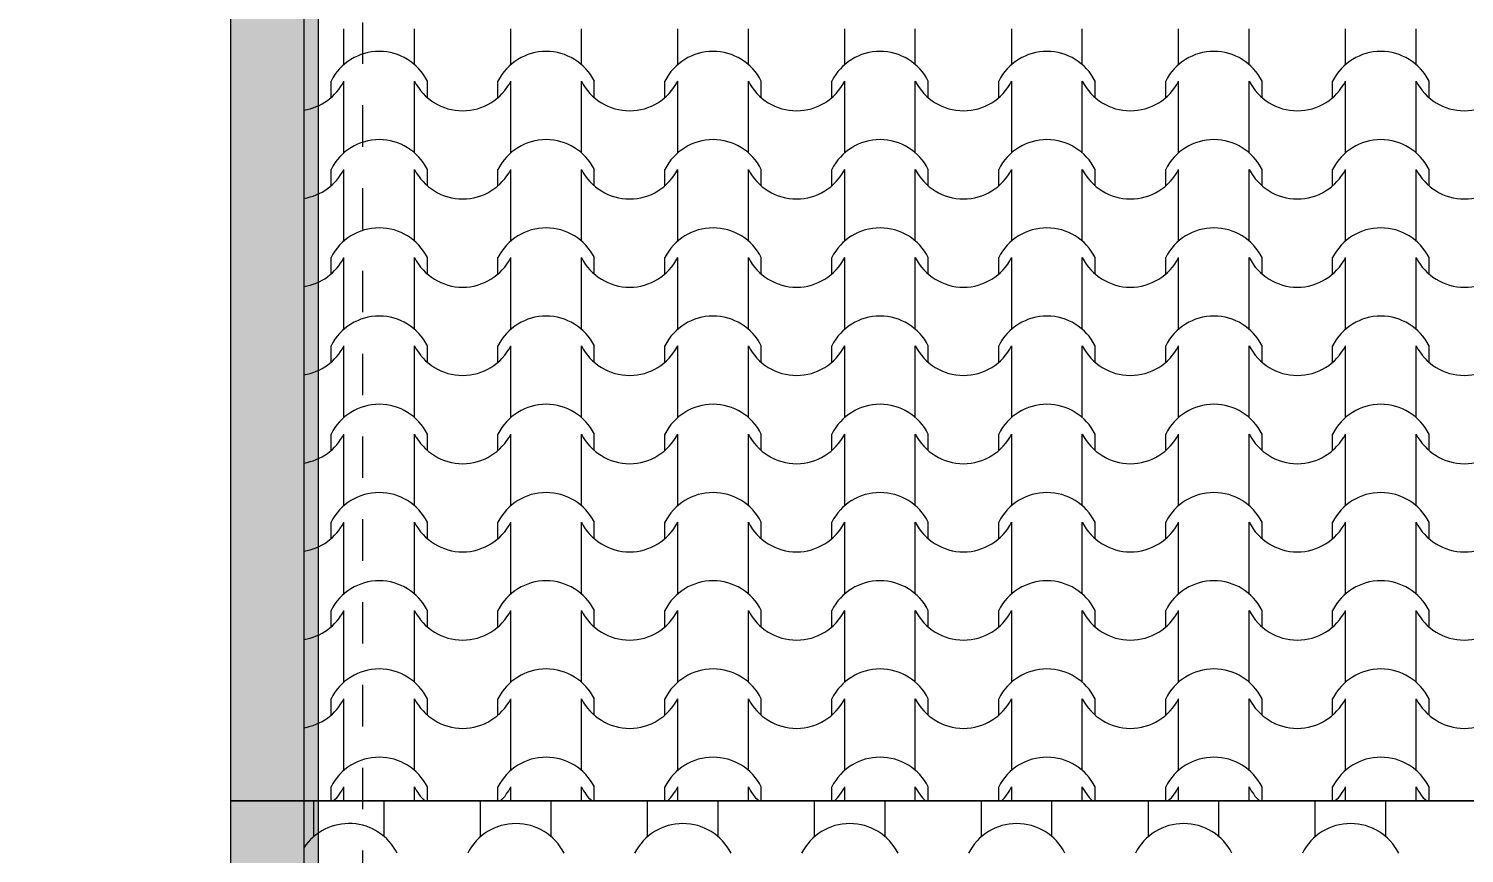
# Model space of a CAD drawing. Header units: feet. Extents: x 2791058 to 2855058, y -67651 to -26651.
# Drawn here: x 2818480 to 2823373, y -43962 to -41152 of the extents above; entities that cross this region are included whole.
import ezdxf

# ---------------------------------------------------------------- set-up
doc = ezdxf.new("R2010")
doc.units = ezdxf.units.FT
doc.header["$MEASUREMENT"] = 0
doc.linetypes.add('Dashed', pattern=[282.222223, 141.111112, -141.111112])
doc.layers.add('Dimensioning - General', color=7, linetype='Continuous')
for name, color, linetype, lineweight in [('Dimensioning - General_Pen_No__1', 7, 'Continuous', 0), ('Model Unit - Zone_Pen_No__101', 252, 'Continuous', 0), ('Structural - Bearing_Pen_No__1', 7, 'Continuous', 0), ('Structural - Bearing_Pen_No__13', 54, 'Continuous', 0)]:
    doc.layers.add(name, color=color, linetype=linetype, lineweight=lineweight)
doc.layers.add('Structural - Bearing_Pen_No__82', color=7, linetype='Continuous', lineweight=0, true_color=0xaaaaaa)
doc.styles.add('GENERATED_STYLE_2', font='arial.ttf')
doc.dimstyles.new('GENERATED_STYLE__1', dxfattribs={"dimtxt": 250, "dimasz": 190, "dimexe": 0.18, "dimexo": 3, "dimgap": 0.09, "dimtad": 1, "dimlfac": 0.001, "dimzin": 0, "dimdsep": 46, "dimtxsty": 'GENERATED_STYLE_2', "dimblk": 'ARROWHEAD_2', "dimblk1": 'ARROWHEAD_2', "dimblk2": 'ARROWHEAD_2', "dimcen": 0.09, "dimclrd": 7, "dimclre": 7, "dimclrt": 7, "dimadec": 0, "dimazin": 0, "dimtfac": 1, "dimtdec": 4, "dimtmove": 0, "dimatfit": 3, "dimfxl": 1, "dimtolj": 1, "dimtzin": 0, "dimarcsym": 0})
doc.dimstyles.new('GENERATED_STYLE__2', dxfattribs={"dimtxt": 250, "dimasz": 190, "dimexe": 0.18, "dimexo": 3, "dimgap": 0.09, "dimtad": 1, "dimtih": 1, "dimtoh": 1, "dimlfac": 0.001, "dimzin": 0, "dimdsep": 46, "dimtxsty": 'GENERATED_STYLE_2', "dimblk": 'ARROWHEAD_2', "dimblk1": 'ARROWHEAD_2', "dimblk2": 'ARROWHEAD_2', "dimcen": 0.09, "dimclrd": 7, "dimclre": 7, "dimclrt": 7, "dimadec": 0, "dimazin": 0, "dimtfac": 1, "dimtdec": 4, "dimtmove": 0, "dimatfit": 3, "dimfxl": 1, "dimtolj": 1, "dimtzin": 0, "dimarcsym": 0})

# ---------------------------------------------------------------- blocks, each defined once
blk = doc.blocks.new('*X4', base_point=(2247653.8, -76425))
at = {"layer": 'Structural - Bearing_Pen_No__82', "color": 253, "linetype": 'Continuous', "lineweight": 0, "true_color": 0xaaaaaa}
for p, q in [((2819451.5, -43905.5), (2819451.5, -43783.5)), ((2819692, -43905.5), (2819692, -43783.5)), ((2820020.5, -43905.5), (2820020.5, -43783.5)), ((2820261, -43905.5), (2820261, -43783.5)), ((2820589.5, -43905.5), (2820589.5, -43783.5)), ((2820829.9, -43905.5), (2820829.9, -43783.5)), ((2821158.4, -43905.5), (2821158.4, -43783.5)), ((2821398.9, -43905.5), (2821398.9, -43783.5)), ((2821727.4, -43905.5), (2821727.4, -43783.5)), ((2821967.8, -43905.5), (2821967.8, -43783.5)), ((2822296.3, -43905.5), (2822296.3, -43783.5)), ((2822536.8, -43905.5), (2822536.8, -43783.5)), ((2822865.3, -43905.5), (2822865.3, -43783.5)), ((2823105.8, -43905.5), (2823105.8, -43783.5))]:
    blk.add_line(p, q, dxfattribs=at)
for centre, end in [((2819571.8, -44044.9), 146.6617), ((2820140.7, -44044.9), 153.2956), ((2820709.7, -44044.9), 153.2956), ((2821278.7, -44044.9), 153.2956), ((2821847.6, -44044.9), 153.2956), ((2822416.6, -44044.9), 153.2956), ((2822985.5, -44044.9), 153.2956)]:
    blk.add_arc(centre, 183.9, 26.7044, end, dxfattribs=at)
blk = doc.blocks.new('Fill_2', base_point=(2247653.8, -74225))
at = {"layer": 'Structural - Bearing_Pen_No__1', "color": 7, "linetype": 'Continuous', "lineweight": 0}
for p, q in [((2835418.2, -43783.5), (2819418.2, -43783.5)), ((2819418.2, -43783.5), (2819418.2, -49658.5))]:
    blk.add_line(p, q, dxfattribs=at)
at = {"layer": 'Structural - Bearing_Pen_No__82', "color": 253, "linetype": 'Continuous', "lineweight": 0, "true_color": 0xaaaaaa}
blk.add_blockref('*X4', (2247653.8, -76425), dxfattribs=at)
blk = doc.blocks.new('*X6', base_point=(2247653.8, -76425))
at = {"layer": 'Structural - Bearing_Pen_No__82', "color": 253, "linetype": 'Continuous', "lineweight": 0, "true_color": 0xaaaaaa}
for p, q in [((2819554.6, -41274), (2819554.6, -41152.1)), ((2819795, -41274), (2819795, -41152.1)), ((2820123.5, -41274), (2820123.5, -41152.1)), ((2820364, -41274), (2820364, -41152.1)), ((2820692.5, -41274), (2820692.5, -41152.1)), ((2820933, -41274), (2820933, -41152.1)), ((2821261.4, -41274), (2821261.4, -41152.1)), ((2821501.9, -41274), (2821501.9, -41152.1)), ((2821830.4, -41274), (2821830.4, -41152.1)), ((2822070.9, -41274), (2822070.9, -41152.1)), ((2822399.4, -41274), (2822399.4, -41152.1)), ((2822639.8, -41274), (2822639.8, -41152.1)), ((2822968.3, -41274), (2822968.3, -41152.1)), ((2823208.8, -41274), (2823208.8, -41152.1)), ((2819510.6, -41386.9), (2819510.6, -41330.8)), ((2819554.6, -41452.7), (2819554.6, -41330.8)), ((2819795, -41452.7), (2819795, -41330.8)), ((2819839, -41386.9), (2819839, -41330.8)), ((2820079.5, -41386.9), (2820079.5, -41330.8)), ((2820123.5, -41452.7), (2820123.5, -41330.8)), ((2820364, -41452.7), (2820364, -41330.8)), ((2820408, -41386.9), (2820408, -41330.8)), ((2820648.5, -41386.9), (2820648.5, -41330.8)), ((2820692.5, -41452.7), (2820692.5, -41330.8)), ((2820933, -41452.7), (2820933, -41330.8)), ((2820977, -41386.9), (2820977, -41330.8)), ((2821217.4, -41386.9), (2821217.4, -41330.8)), ((2821261.4, -41452.7), (2821261.4, -41330.8)), ((2821501.9, -41452.7), (2821501.9, -41330.8)), ((2821545.9, -41386.9), (2821545.9, -41330.8)), ((2821786.4, -41386.9), (2821786.4, -41330.8)), ((2821830.4, -41452.7), (2821830.4, -41330.8)), ((2822070.9, -41452.7), (2822070.9, -41330.8)), ((2822114.9, -41386.9), (2822114.9, -41330.8)), ((2822355.4, -41386.9), (2822355.4, -41330.8)), ((2822399.4, -41452.7), (2822399.4, -41330.8)), ((2822639.8, -41452.7), (2822639.8, -41330.8)), ((2822683.8, -41386.9), (2822683.8, -41330.8)), ((2822924.3, -41386.9), (2822924.3, -41330.8)), ((2822968.3, -41452.7), (2822968.3, -41330.8)), ((2823208.8, -41452.7), (2823208.8, -41330.8)), ((2823252.8, -41386.9), (2823252.8, -41330.8)), ((2819554.6, -41574.7), (2819554.6, -41452.7)), ((2819795, -41574.7), (2819795, -41452.7)), ((2820123.5, -41574.7), (2820123.5, -41452.7)), ((2820364, -41574.7), (2820364, -41452.7)), ((2820692.5, -41574.7), (2820692.5, -41452.7)), ((2820933, -41574.7), (2820933, -41452.7)), ((2821261.4, -41574.7), (2821261.4, -41452.7)), ((2821501.9, -41574.7), (2821501.9, -41452.7)), ((2821830.4, -41574.7), (2821830.4, -41452.7)), ((2822070.9, -41574.7), (2822070.9, -41452.7)), ((2822399.4, -41574.7), (2822399.4, -41452.7)), ((2822639.8, -41574.7), (2822639.8, -41452.7)), ((2822968.3, -41574.7), (2822968.3, -41452.7)), ((2823208.8, -41574.7), (2823208.8, -41452.7)), ((2819510.6, -41687.5), (2819510.6, -41631.5)), ((2819554.6, -41753.4), (2819554.6, -41631.5)), ((2819795, -41753.4), (2819795, -41631.5)), ((2819839, -41687.5), (2819839, -41631.5)), ((2820079.5, -41687.5), (2820079.5, -41631.5)), ((2820123.5, -41753.4), (2820123.5, -41631.5)), ((2820364, -41753.4), (2820364, -41631.5)), ((2820408, -41687.5), (2820408, -41631.5)), ((2820648.5, -41687.5), (2820648.5, -41631.5)), ((2820692.5, -41753.4), (2820692.5, -41631.5)), ((2820933, -41753.4), (2820933, -41631.5)), ((2820977, -41687.5), (2820977, -41631.5)), ((2821217.4, -41687.5), (2821217.4, -41631.5)), ((2821261.4, -41753.4), (2821261.4, -41631.5)), ((2821501.9, -41753.4), (2821501.9, -41631.5)), ((2821545.9, -41687.5), (2821545.9, -41631.5)), ((2821786.4, -41687.5), (2821786.4, -41631.5)), ((2821830.4, -41753.4), (2821830.4, -41631.5)), ((2822070.9, -41753.4), (2822070.9, -41631.5)), ((2822114.9, -41687.5), (2822114.9, -41631.5)), ((2822355.4, -41687.5), (2822355.4, -41631.5)), ((2822399.4, -41753.4), (2822399.4, -41631.5)), ((2822639.8, -41753.4), (2822639.8, -41631.5)), ((2822683.8, -41687.5), (2822683.8, -41631.5)), ((2822924.3, -41687.5), (2822924.3, -41631.5)), ((2822968.3, -41753.4), (2822968.3, -41631.5)), ((2823208.8, -41753.4), (2823208.8, -41631.5)), ((2823252.8, -41687.5), (2823252.8, -41631.5)), ((2819554.6, -41875.3), (2819554.6, -41753.4)), ((2819795, -41875.3), (2819795, -41753.4)), ((2820123.5, -41875.3), (2820123.5, -41753.4)), ((2820364, -41875.3), (2820364, -41753.4)), ((2820692.5, -41875.3), (2820692.5, -41753.4)), ((2820933, -41875.3), (2820933, -41753.4)), ((2821261.4, -41875.3), (2821261.4, -41753.4)), ((2821501.9, -41875.3), (2821501.9, -41753.4)), ((2821830.4, -41875.3), (2821830.4, -41753.4)), ((2822070.9, -41875.3), (2822070.9, -41753.4)), ((2822399.4, -41875.3), (2822399.4, -41753.4)), ((2822639.8, -41875.3), (2822639.8, -41753.4)), ((2822968.3, -41875.3), (2822968.3, -41753.4)), ((2823208.8, -41875.3), (2823208.8, -41753.4)), ((2819510.6, -41988.2), (2819510.6, -41932.1)), ((2819554.6, -42054.1), (2819554.6, -41932.1)), ((2819795, -42054.1), (2819795, -41932.1)), ((2819839, -41988.2), (2819839, -41932.1)), ((2820079.5, -41988.2), (2820079.5, -41932.1)), ((2820123.5, -42054.1), (2820123.5, -41932.1)), ((2820364, -42054.1), (2820364, -41932.1)), ((2820408, -41988.2), (2820408, -41932.1)), ((2820648.5, -41988.2), (2820648.5, -41932.1)), ((2820692.5, -42054.1), (2820692.5, -41932.1)), ((2820933, -42054.1), (2820933, -41932.1)), ((2820977, -41988.2), (2820977, -41932.1)), ((2821217.4, -41988.2), (2821217.4, -41932.1)), ((2821261.4, -42054.1), (2821261.4, -41932.1)), ((2821501.9, -42054.1), (2821501.9, -41932.1)), ((2821545.9, -41988.2), (2821545.9, -41932.1)), ((2821786.4, -41988.2), (2821786.4, -41932.1)), ((2821830.4, -42054.1), (2821830.4, -41932.1)), ((2822070.9, -42054.1), (2822070.9, -41932.1)), ((2822114.9, -41988.2), (2822114.9, -41932.1)), ((2822355.4, -41988.2), (2822355.4, -41932.1)), ((2822399.4, -42054.1), (2822399.4, -41932.1)), ((2822639.8, -42054.1), (2822639.8, -41932.1)), ((2822683.8, -41988.2), (2822683.8, -41932.1)), ((2822924.3, -41988.2), (2822924.3, -41932.1)), ((2822968.3, -42054.1), (2822968.3, -41932.1)), ((2823208.8, -42054.1), (2823208.8, -41932.1)), ((2823252.8, -41988.2), (2823252.8, -41932.1)), ((2819554.6, -42176), (2819554.6, -42054.1)), ((2819795, -42176), (2819795, -42054.1)), ((2820123.5, -42176), (2820123.5, -42054.1)), ((2820364, -42176), (2820364, -42054.1)), ((2820692.5, -42176), (2820692.5, -42054.1)), ((2820933, -42176), (2820933, -42054.1)), ((2821261.4, -42176), (2821261.4, -42054.1)), ((2821501.9, -42176), (2821501.9, -42054.1)), ((2821830.4, -42176), (2821830.4, -42054.1)), ((2822070.9, -42176), (2822070.9, -42054.1)), ((2822399.4, -42176), (2822399.4, -42054.1)), ((2822639.8, -42176), (2822639.8, -42054.1)), ((2822968.3, -42176), (2822968.3, -42054.1)), ((2823208.8, -42176), (2823208.8, -42054.1)), ((2819510.6, -42288.9), (2819510.6, -42232.8)), ((2819554.6, -42354.8), (2819554.6, -42232.8)), ((2819795, -42354.8), (2819795, -42232.8)), ((2819839, -42288.9), (2819839, -42232.8)), ((2820079.5, -42288.9), (2820079.5, -42232.8)), ((2820123.5, -42354.8), (2820123.5, -42232.8)), ((2820364, -42354.8), (2820364, -42232.8)), ((2820408, -42288.9), (2820408, -42232.8)), ((2820648.5, -42288.9), (2820648.5, -42232.8)), ((2820692.5, -42354.8), (2820692.5, -42232.8)), ((2820933, -42354.8), (2820933, -42232.8)), ((2820977, -42288.9), (2820977, -42232.8)), ((2821217.4, -42288.9), (2821217.4, -42232.8)), ((2821261.4, -42354.8), (2821261.4, -42232.8)), ((2821501.9, -42354.8), (2821501.9, -42232.8)), ((2821545.9, -42288.9), (2821545.9, -42232.8)), ((2821786.4, -42288.9), (2821786.4, -42232.8)), ((2821830.4, -42354.8), (2821830.4, -42232.8)), ((2822070.9, -42354.8), (2822070.9, -42232.8)), ((2822114.9, -42288.9), (2822114.9, -42232.8)), ((2822355.4, -42288.9), (2822355.4, -42232.8)), ((2822399.4, -42354.8), (2822399.4, -42232.8)), ((2822639.8, -42354.8), (2822639.8, -42232.8)), ((2822683.8, -42288.9), (2822683.8, -42232.8)), ((2822924.3, -42288.9), (2822924.3, -42232.8)), ((2822968.3, -42354.8), (2822968.3, -42232.8)), ((2823208.8, -42354.8), (2823208.8, -42232.8)), ((2823252.8, -42288.9), (2823252.8, -42232.8)), ((2819554.6, -42476.7), (2819554.6, -42354.8)), ((2819795, -42476.7), (2819795, -42354.8)), ((2820123.5, -42476.7), (2820123.5, -42354.8)), ((2820364, -42476.7), (2820364, -42354.8)), ((2820692.5, -42476.7), (2820692.5, -42354.8)), ((2820933, -42476.7), (2820933, -42354.8)), ((2821261.4, -42476.7), (2821261.4, -42354.8)), ((2821501.9, -42476.7), (2821501.9, -42354.8)), ((2821830.4, -42476.7), (2821830.4, -42354.8)), ((2822070.9, -42476.7), (2822070.9, -42354.8)), ((2822399.4, -42476.7), (2822399.4, -42354.8)), ((2822639.8, -42476.7), (2822639.8, -42354.8)), ((2822968.3, -42476.7), (2822968.3, -42354.8)), ((2823208.8, -42476.7), (2823208.8, -42354.8)), ((2819510.6, -42589.5), (2819510.6, -42533.5)), ((2819554.6, -42655.4), (2819554.6, -42533.5)), ((2819795, -42655.4), (2819795, -42533.5)), ((2819839, -42589.5), (2819839, -42533.5)), ((2820079.5, -42589.5), (2820079.5, -42533.5)), ((2820123.5, -42655.4), (2820123.5, -42533.5)), ((2820364, -42655.4), (2820364, -42533.5)), ((2820408, -42589.5), (2820408, -42533.5)), ((2820648.5, -42589.5), (2820648.5, -42533.5)), ((2820692.5, -42655.4), (2820692.5, -42533.5)), ((2820933, -42655.4), (2820933, -42533.5)), ((2820977, -42589.5), (2820977, -42533.5)), ((2821217.4, -42589.5), (2821217.4, -42533.5)), ((2821261.4, -42655.4), (2821261.4, -42533.5)), ((2821501.9, -42655.4), (2821501.9, -42533.5)), ((2821545.9, -42589.5), (2821545.9, -42533.5)), ((2821786.4, -42589.5), (2821786.4, -42533.5)), ((2821830.4, -42655.4), (2821830.4, -42533.5)), ((2822070.9, -42655.4), (2822070.9, -42533.5)), ((2822114.9, -42589.5), (2822114.9, -42533.5)), ((2822355.4, -42589.5), (2822355.4, -42533.5)), ((2822399.4, -42655.4), (2822399.4, -42533.5)), ((2822639.8, -42655.4), (2822639.8, -42533.5)), ((2822683.8, -42589.5), (2822683.8, -42533.5)), ((2822924.3, -42589.5), (2822924.3, -42533.5)), ((2822968.3, -42655.4), (2822968.3, -42533.5)), ((2823208.8, -42655.4), (2823208.8, -42533.5)), ((2823252.8, -42589.5), (2823252.8, -42533.5)), ((2819554.6, -42777.4), (2819554.6, -42655.4)), ((2819795, -42777.4), (2819795, -42655.4)), ((2820123.5, -42777.4), (2820123.5, -42655.4)), ((2820364, -42777.4), (2820364, -42655.4)), ((2820692.5, -42777.4), (2820692.5, -42655.4)), ((2820933, -42777.4), (2820933, -42655.4)), ((2821261.4, -42777.4), (2821261.4, -42655.4)), ((2821501.9, -42777.4), (2821501.9, -42655.4)), ((2821830.4, -42777.4), (2821830.4, -42655.4)), ((2822070.9, -42777.4), (2822070.9, -42655.4)), ((2822399.4, -42777.4), (2822399.4, -42655.4)), ((2822639.8, -42777.4), (2822639.8, -42655.4)), ((2822968.3, -42777.4), (2822968.3, -42655.4)), ((2823208.8, -42777.4), (2823208.8, -42655.4)), ((2819510.6, -42890.2), (2819510.6, -42834.2)), ((2819554.6, -42956.1), (2819554.6, -42834.2)), ((2819795, -42956.1), (2819795, -42834.2)), ((2819839, -42890.2), (2819839, -42834.2)), ((2820079.5, -42890.2), (2820079.5, -42834.2)), ((2820123.5, -42956.1), (2820123.5, -42834.2)), ((2820364, -42956.1), (2820364, -42834.2)), ((2820408, -42890.2), (2820408, -42834.2)), ((2820648.5, -42890.2), (2820648.5, -42834.2)), ((2820692.5, -42956.1), (2820692.5, -42834.2)), ((2820933, -42956.1), (2820933, -42834.2)), ((2820977, -42890.2), (2820977, -42834.2)), ((2821217.4, -42890.2), (2821217.4, -42834.2)), ((2821261.4, -42956.1), (2821261.4, -42834.2)), ((2821501.9, -42956.1), (2821501.9, -42834.2)), ((2821545.9, -42890.2), (2821545.9, -42834.2)), ((2821786.4, -42890.2), (2821786.4, -42834.2)), ((2821830.4, -42956.1), (2821830.4, -42834.2)), ((2822070.9, -42956.1), (2822070.9, -42834.2)), ((2822114.9, -42890.2), (2822114.9, -42834.2)), ((2822355.4, -42890.2), (2822355.4, -42834.2)), ((2822399.4, -42956.1), (2822399.4, -42834.2)), ((2822639.8, -42956.1), (2822639.8, -42834.2)), ((2822683.8, -42890.2), (2822683.8, -42834.2)), ((2822924.3, -42890.2), (2822924.3, -42834.2)), ((2822968.3, -42956.1), (2822968.3, -42834.2)), ((2823208.8, -42956.1), (2823208.8, -42834.2)), ((2823252.8, -42890.2), (2823252.8, -42834.2)), ((2819554.6, -43078), (2819554.6, -42956.1)), ((2819795, -43078), (2819795, -42956.1)), ((2820123.5, -43078), (2820123.5, -42956.1)), ((2820364, -43078), (2820364, -42956.1)), ((2820692.5, -43078), (2820692.5, -42956.1)), ((2820933, -43078), (2820933, -42956.1)), ((2821261.4, -43078), (2821261.4, -42956.1)), ((2821501.9, -43078), (2821501.9, -42956.1)), ((2821830.4, -43078), (2821830.4, -42956.1)), ((2822070.9, -43078), (2822070.9, -42956.1)), ((2822399.4, -43078), (2822399.4, -42956.1)), ((2822639.8, -43078), (2822639.8, -42956.1)), ((2822968.3, -43078), (2822968.3, -42956.1)), ((2823208.8, -43078), (2823208.8, -42956.1)), ((2819510.6, -43190.9), (2819510.6, -43134.8)), ((2819554.6, -43256.8), (2819554.6, -43134.8)), ((2819795, -43256.8), (2819795, -43134.8)), ((2819839, -43190.9), (2819839, -43134.8)), ((2820079.5, -43190.9), (2820079.5, -43134.8)), ((2820123.5, -43256.8), (2820123.5, -43134.8)), ((2820364, -43256.8), (2820364, -43134.8)), ((2820408, -43190.9), (2820408, -43134.8)), ((2820648.5, -43190.9), (2820648.5, -43134.8)), ((2820692.5, -43256.8), (2820692.5, -43134.8)), ((2820933, -43256.8), (2820933, -43134.8)), ((2820977, -43190.9), (2820977, -43134.8)), ((2821217.4, -43190.9), (2821217.4, -43134.8)), ((2821261.4, -43256.8), (2821261.4, -43134.8)), ((2821501.9, -43256.8), (2821501.9, -43134.8)), ((2821545.9, -43190.9), (2821545.9, -43134.8)), ((2821786.4, -43190.9), (2821786.4, -43134.8)), ((2821830.4, -43256.8), (2821830.4, -43134.8)), ((2822070.9, -43256.8), (2822070.9, -43134.8)), ((2822114.9, -43190.9), (2822114.9, -43134.8)), ((2822355.4, -43190.9), (2822355.4, -43134.8)), ((2822399.4, -43256.8), (2822399.4, -43134.8)), ((2822639.8, -43256.8), (2822639.8, -43134.8)), ((2822683.8, -43190.9), (2822683.8, -43134.8)), ((2822924.3, -43190.9), (2822924.3, -43134.8)), ((2822968.3, -43256.8), (2822968.3, -43134.8)), ((2823208.8, -43256.8), (2823208.8, -43134.8)), ((2823252.8, -43190.9), (2823252.8, -43134.8)), ((2819554.6, -43378.7), (2819554.6, -43256.8)), ((2819795, -43378.7), (2819795, -43256.8)), ((2820123.5, -43378.7), (2820123.5, -43256.8)), ((2820364, -43378.7), (2820364, -43256.8)), ((2820692.5, -43378.7), (2820692.5, -43256.8)), ((2820933, -43378.7), (2820933, -43256.8)), ((2821261.4, -43378.7), (2821261.4, -43256.8)), ((2821501.9, -43378.7), (2821501.9, -43256.8)), ((2821830.4, -43378.7), (2821830.4, -43256.8)), ((2822070.9, -43378.7), (2822070.9, -43256.8)), ((2822399.4, -43378.7), (2822399.4, -43256.8)), ((2822639.8, -43378.7), (2822639.8, -43256.8)), ((2822968.3, -43378.7), (2822968.3, -43256.8)), ((2823208.8, -43378.7), (2823208.8, -43256.8)), ((2819510.6, -43491.6), (2819510.6, -43435.5)), ((2819554.6, -43557.4), (2819554.6, -43435.5)), ((2819795, -43557.4), (2819795, -43435.5)), ((2819839, -43491.6), (2819839, -43435.5)), ((2820079.5, -43491.6), (2820079.5, -43435.5)), ((2820123.5, -43557.4), (2820123.5, -43435.5)), ((2820364, -43557.4), (2820364, -43435.5)), ((2820408, -43491.6), (2820408, -43435.5)), ((2820648.5, -43491.6), (2820648.5, -43435.5)), ((2820692.5, -43557.4), (2820692.5, -43435.5)), ((2820933, -43557.4), (2820933, -43435.5)), ((2820977, -43491.6), (2820977, -43435.5)), ((2821217.4, -43491.6), (2821217.4, -43435.5)), ((2821261.4, -43557.4), (2821261.4, -43435.5)), ((2821501.9, -43557.4), (2821501.9, -43435.5)), ((2821545.9, -43491.6), (2821545.9, -43435.5)), ((2821786.4, -43491.6), (2821786.4, -43435.5)), ((2821830.4, -43557.4), (2821830.4, -43435.5)), ((2822070.9, -43557.4), (2822070.9, -43435.5)), ((2822114.9, -43491.6), (2822114.9, -43435.5)), ((2822355.4, -43491.6), (2822355.4, -43435.5)), ((2822399.4, -43557.4), (2822399.4, -43435.5)), ((2822639.8, -43557.4), (2822639.8, -43435.5)), ((2822683.8, -43491.6), (2822683.8, -43435.5)), ((2822924.3, -43491.6), (2822924.3, -43435.5)), ((2822968.3, -43557.4), (2822968.3, -43435.5)), ((2823208.8, -43557.4), (2823208.8, -43435.5)), ((2823252.8, -43491.6), (2823252.8, -43435.5)), ((2819554.6, -43679.4), (2819554.6, -43557.4)), ((2819795, -43679.4), (2819795, -43557.4)), ((2820123.5, -43679.4), (2820123.5, -43557.4)), ((2820364, -43679.4), (2820364, -43557.4)), ((2820692.5, -43679.4), (2820692.5, -43557.4)), ((2820933, -43679.4), (2820933, -43557.4)), ((2821261.4, -43679.4), (2821261.4, -43557.4)), ((2821501.9, -43679.4), (2821501.9, -43557.4)), ((2821830.4, -43679.4), (2821830.4, -43557.4)), ((2822070.9, -43679.4), (2822070.9, -43557.4)), ((2822399.4, -43679.4), (2822399.4, -43557.4)), ((2822639.8, -43679.4), (2822639.8, -43557.4)), ((2822968.3, -43679.4), (2822968.3, -43557.4)), ((2823208.8, -43679.4), (2823208.8, -43557.4)), ((2819510.6, -43783.5), (2819510.6, -43736.2)), ((2819554.6, -43783.5), (2819554.6, -43736.2)), ((2819795, -43783.5), (2819795, -43736.2)), ((2819839, -43783.5), (2819839, -43736.2)), ((2820079.5, -43783.5), (2820079.5, -43736.2)), ((2820123.5, -43783.5), (2820123.5, -43736.2)), ((2820364, -43783.5), (2820364, -43736.2)), ((2820408, -43783.5), (2820408, -43736.2)), ((2820648.5, -43783.5), (2820648.5, -43736.2)), ((2820692.5, -43783.5), (2820692.5, -43736.2)), ((2820933, -43783.5), (2820933, -43736.2)), ((2820977, -43783.5), (2820977, -43736.2)), ((2821217.4, -43783.5), (2821217.4, -43736.2)), ((2821261.4, -43783.5), (2821261.4, -43736.2)), ((2821501.9, -43783.5), (2821501.9, -43736.2)), ((2821545.9, -43783.5), (2821545.9, -43736.2)), ((2821786.4, -43783.5), (2821786.4, -43736.2)), ((2821830.4, -43783.5), (2821830.4, -43736.2)), ((2822070.9, -43783.5), (2822070.9, -43736.2)), ((2822114.9, -43783.5), (2822114.9, -43736.2)), ((2822355.4, -43783.5), (2822355.4, -43736.2)), ((2822399.4, -43783.5), (2822399.4, -43736.2)), ((2822639.8, -43783.5), (2822639.8, -43736.2)), ((2822683.8, -43783.5), (2822683.8, -43736.2)), ((2822924.3, -43783.5), (2822924.3, -43736.2)), ((2822968.3, -43783.5), (2822968.3, -43736.2)), ((2823208.8, -43783.5), (2823208.8, -43736.2)), ((2823252.8, -43783.5), (2823252.8, -43736.2))]:
    blk.add_line(p, q, dxfattribs=at)
for centre, radius, start, end in [((2819674.8, -41413.4), 183.9, 26.7044, 153.2956), ((2820243.8, -41413.4), 183.9, 26.7044, 153.2956), ((2820812.7, -41413.4), 183.9, 26.7044, 153.2956), ((2821381.7, -41413.4), 183.9, 26.7044, 153.2956), ((2821950.6, -41413.4), 183.9, 26.7044, 153.2956), ((2822519.6, -41413.4), 183.9, 26.7044, 153.2956), ((2823088.6, -41413.4), 183.9, 26.7044, 153.2956), ((2819389.8, -41246.9), 184.9, 278.8346, 333.0115), ((2819959.8, -41246.9), 184.9, 206.9885, 269.8295), ((2819958.7, -41246.9), 184.9, 270.1705, 333.0115), ((2820528.8, -41246.9), 184.9, 206.9885, 269.8295), ((2820527.7, -41246.9), 184.9, 270.1705, 333.0115), ((2821097.8, -41246.9), 184.9, 206.9885, 269.8295), ((2821096.7, -41246.9), 184.9, 270.1705, 333.0115), ((2821666.7, -41246.9), 184.9, 206.9885, 269.8295), ((2821665.6, -41246.9), 184.9, 270.1705, 333.0115), ((2822235.7, -41246.9), 184.9, 206.9885, 269.8295), ((2822234.6, -41246.9), 184.9, 270.1705, 333.0115), ((2822804.6, -41246.9), 184.9, 206.9885, 269.8295), ((2822803.5, -41246.9), 184.9, 270.1705, 333.0115), ((2823373.6, -41246.9), 184.9, 206.9885, 269.8295), ((2823372.5, -41246.9), 184.9, 270.1705, 333.0115), ((2819674.8, -41714.1), 183.9, 26.7044, 153.2956), ((2820243.8, -41714.1), 183.9, 26.7044, 153.2956), ((2820812.7, -41714.1), 183.9, 26.7044, 153.2956), ((2821381.7, -41714.1), 183.9, 26.7044, 153.2956), ((2821950.6, -41714.1), 183.9, 26.7044, 153.2956), ((2822519.6, -41714.1), 183.9, 26.7044, 153.2956), ((2823088.6, -41714.1), 183.9, 26.7044, 153.2956), ((2819389.8, -41547.5), 184.9, 278.8346, 333.0115), ((2819959.8, -41547.5), 184.9, 206.9885, 269.8295), ((2819958.7, -41547.5), 184.9, 270.1705, 333.0115), ((2820528.8, -41547.5), 184.9, 206.9885, 269.8295), ((2820527.7, -41547.5), 184.9, 270.1705, 333.0115), ((2821097.8, -41547.5), 184.9, 206.9885, 269.8295), ((2821096.7, -41547.5), 184.9, 270.1705, 333.0115), ((2821666.7, -41547.5), 184.9, 206.9885, 269.8295), ((2821665.6, -41547.5), 184.9, 270.1705, 333.0115), ((2822235.7, -41547.5), 184.9, 206.9885, 269.8295), ((2822234.6, -41547.5), 184.9, 270.1705, 333.0115), ((2822804.6, -41547.5), 184.9, 206.9885, 269.8295), ((2822803.5, -41547.5), 184.9, 270.1705, 333.0115), ((2823373.6, -41547.5), 184.9, 206.9885, 269.8295), ((2823372.5, -41547.5), 184.9, 270.1705, 333.0115), ((2819674.8, -42014.8), 183.9, 26.7044, 153.2956), ((2820243.8, -42014.8), 183.9, 26.7044, 153.2956), ((2820812.7, -42014.8), 183.9, 26.7044, 153.2956), ((2821381.7, -42014.8), 183.9, 26.7044, 153.2956), ((2821950.6, -42014.8), 183.9, 26.7044, 153.2956), ((2822519.6, -42014.8), 183.9, 26.7044, 153.2956), ((2823088.6, -42014.8), 183.9, 26.7044, 153.2956), ((2819389.8, -41848.2), 184.9, 278.8346, 333.0115), ((2819959.8, -41848.2), 184.9, 206.9885, 269.8295), ((2819958.7, -41848.2), 184.9, 270.1705, 333.0115), ((2820528.8, -41848.2), 184.9, 206.9885, 269.8295), ((2820527.7, -41848.2), 184.9, 270.1705, 333.0115), ((2821097.8, -41848.2), 184.9, 206.9885, 269.8295), ((2821096.7, -41848.2), 184.9, 270.1705, 333.0115), ((2821666.7, -41848.2), 184.9, 206.9885, 269.8295), ((2821665.6, -41848.2), 184.9, 270.1705, 333.0115), ((2822235.7, -41848.2), 184.9, 206.9885, 269.8295), ((2822234.6, -41848.2), 184.9, 270.1705, 333.0115), ((2822804.6, -41848.2), 184.9, 206.9885, 269.8295), ((2822803.5, -41848.2), 184.9, 270.1705, 333.0115), ((2823373.6, -41848.2), 184.9, 206.9885, 269.8295), ((2823372.5, -41848.2), 184.9, 270.1705, 333.0115), ((2819674.8, -42315.4), 183.9, 26.7044, 153.2956), ((2820243.8, -42315.4), 183.9, 26.7044, 153.2956), ((2820812.7, -42315.4), 183.9, 26.7044, 153.2956), ((2821381.7, -42315.4), 183.9, 26.7044, 153.2956), ((2821950.6, -42315.4), 183.9, 26.7044, 153.2956), ((2822519.6, -42315.4), 183.9, 26.7044, 153.2956), ((2823088.6, -42315.4), 183.9, 26.7044, 153.2956), ((2819389.8, -42148.9), 184.9, 278.8346, 333.0115), ((2819959.8, -42148.9), 184.9, 206.9885, 269.8295), ((2819958.7, -42148.9), 184.9, 270.1705, 333.0115), ((2820528.8, -42148.9), 184.9, 206.9885, 269.8295), ((2820527.7, -42148.9), 184.9, 270.1705, 333.0115), ((2821097.8, -42148.9), 184.9, 206.9885, 269.8295), ((2821096.7, -42148.9), 184.9, 270.1705, 333.0115), ((2821666.7, -42148.9), 184.9, 206.9885, 269.8295), ((2821665.6, -42148.9), 184.9, 270.1705, 333.0115), ((2822235.7, -42148.9), 184.9, 206.9885, 269.8295), ((2822234.6, -42148.9), 184.9, 270.1705, 333.0115), ((2822804.6, -42148.9), 184.9, 206.9885, 269.8295), ((2822803.5, -42148.9), 184.9, 270.1705, 333.0115), ((2823373.6, -42148.9), 184.9, 206.9885, 269.8295), ((2823372.5, -42148.9), 184.9, 270.1705, 333.0115), ((2819674.8, -42616.1), 183.9, 26.7044, 153.2956), ((2820243.8, -42616.1), 183.9, 26.7044, 153.2956), ((2820812.7, -42616.1), 183.9, 26.7044, 153.2956), ((2821381.7, -42616.1), 183.9, 26.7044, 153.2956), ((2821950.6, -42616.1), 183.9, 26.7044, 153.2956), ((2822519.6, -42616.1), 183.9, 26.7044, 153.2956), ((2823088.6, -42616.1), 183.9, 26.7044, 153.2956), ((2819389.8, -42449.6), 184.9, 278.8346, 333.0115), ((2819959.8, -42449.6), 184.9, 206.9885, 269.8295), ((2819958.7, -42449.6), 184.9, 270.1705, 333.0115), ((2820528.8, -42449.6), 184.9, 206.9885, 269.8295), ((2820527.7, -42449.6), 184.9, 270.1705, 333.0115), ((2821097.8, -42449.6), 184.9, 206.9885, 269.8295), ((2821096.7, -42449.6), 184.9, 270.1705, 333.0115), ((2821666.7, -42449.6), 184.9, 206.9885, 269.8295), ((2821665.6, -42449.6), 184.9, 270.1705, 333.0115), ((2822235.7, -42449.6), 184.9, 206.9885, 269.8295), ((2822234.6, -42449.6), 184.9, 270.1705, 333.0115), ((2822804.6, -42449.6), 184.9, 206.9885, 269.8295), ((2822803.5, -42449.6), 184.9, 270.1705, 333.0115), ((2823373.6, -42449.6), 184.9, 206.9885, 269.8295), ((2823372.5, -42449.6), 184.9, 270.1705, 333.0115), ((2819674.8, -42916.8), 183.9, 26.7044, 153.2956), ((2820243.8, -42916.8), 183.9, 26.7044, 153.2956), ((2820812.7, -42916.8), 183.9, 26.7044, 153.2956), ((2821381.7, -42916.8), 183.9, 26.7044, 153.2956), ((2821950.6, -42916.8), 183.9, 26.7044, 153.2956), ((2822519.6, -42916.8), 183.9, 26.7044, 153.2956), ((2823088.6, -42916.8), 183.9, 26.7044, 153.2956), ((2819389.8, -42750.2), 184.9, 278.8346, 333.0115), ((2819959.8, -42750.2), 184.9, 206.9885, 269.8295), ((2819958.7, -42750.2), 184.9, 270.1705, 333.0115), ((2820528.8, -42750.2), 184.9, 206.9885, 269.8295), ((2820527.7, -42750.2), 184.9, 270.1705, 333.0115), ((2821097.8, -42750.2), 184.9, 206.9885, 269.8295), ((2821096.7, -42750.2), 184.9, 270.1705, 333.0115), ((2821666.7, -42750.2), 184.9, 206.9885, 269.8295), ((2821665.6, -42750.2), 184.9, 270.1705, 333.0115), ((2822235.7, -42750.2), 184.9, 206.9885, 269.8295), ((2822234.6, -42750.2), 184.9, 270.1705, 333.0115), ((2822804.6, -42750.2), 184.9, 206.9885, 269.8295), ((2822803.5, -42750.2), 184.9, 270.1705, 333.0115), ((2823373.6, -42750.2), 184.9, 206.9885, 269.8295), ((2823372.5, -42750.2), 184.9, 270.1705, 333.0115), ((2819674.8, -43217.5), 183.9, 26.7044, 153.2956), ((2820243.8, -43217.5), 183.9, 26.7044, 153.2956), ((2820812.7, -43217.5), 183.9, 26.7044, 153.2956), ((2821381.7, -43217.5), 183.9, 26.7044, 153.2956), ((2821950.6, -43217.5), 183.9, 26.7044, 153.2956), ((2822519.6, -43217.5), 183.9, 26.7044, 153.2956), ((2823088.6, -43217.5), 183.9, 26.7044, 153.2956), ((2819389.8, -43050.9), 184.9, 278.8346, 333.0115), ((2819959.8, -43050.9), 184.9, 206.9885, 269.8295), ((2819958.7, -43050.9), 184.9, 270.1705, 333.0115), ((2820528.8, -43050.9), 184.9, 206.9885, 269.8295), ((2820527.7, -43050.9), 184.9, 270.1705, 333.0115), ((2821097.8, -43050.9), 184.9, 206.9885, 269.8295), ((2821096.7, -43050.9), 184.9, 270.1705, 333.0115), ((2821666.7, -43050.9), 184.9, 206.9885, 269.8295), ((2821665.6, -43050.9), 184.9, 270.1705, 333.0115), ((2822235.7, -43050.9), 184.9, 206.9885, 269.8295), ((2822234.6, -43050.9), 184.9, 270.1705, 333.0115), ((2822804.6, -43050.9), 184.9, 206.9885, 269.8295), ((2822803.5, -43050.9), 184.9, 270.1705, 333.0115), ((2823373.6, -43050.9), 184.9, 206.9885, 269.8295), ((2823372.5, -43050.9), 184.9, 270.1705, 333.0115), ((2819674.8, -43518.1), 183.9, 26.7044, 153.2956), ((2820243.8, -43518.1), 183.9, 26.7044, 153.2956), ((2820812.7, -43518.1), 183.9, 26.7044, 153.2956), ((2821381.7, -43518.1), 183.9, 26.7044, 153.2956), ((2821950.6, -43518.1), 183.9, 26.7044, 153.2956), ((2822519.6, -43518.1), 183.9, 26.7044, 153.2956), ((2823088.6, -43518.1), 183.9, 26.7044, 153.2956), ((2819389.8, -43351.6), 184.9, 278.8346, 333.0115), ((2819959.8, -43351.6), 184.9, 206.9885, 269.8295), ((2819958.7, -43351.6), 184.9, 270.1705, 333.0115), ((2820528.8, -43351.6), 184.9, 206.9885, 269.8295), ((2820527.7, -43351.6), 184.9, 270.1705, 333.0115), ((2821097.8, -43351.6), 184.9, 206.9885, 269.8295), ((2821096.7, -43351.6), 184.9, 270.1705, 333.0115), ((2821666.7, -43351.6), 184.9, 206.9885, 269.8295), ((2821665.6, -43351.6), 184.9, 270.1705, 333.0115), ((2822235.7, -43351.6), 184.9, 206.9885, 269.8295), ((2822234.6, -43351.6), 184.9, 270.1705, 333.0115), ((2822804.6, -43351.6), 184.9, 206.9885, 269.8295), ((2822803.5, -43351.6), 184.9, 270.1705, 333.0115), ((2823373.6, -43351.6), 184.9, 206.9885, 269.8295), ((2823372.5, -43351.6), 184.9, 270.1705, 333.0115), ((2819674.8, -43818.8), 183.9, 26.7044, 153.2956), ((2820243.8, -43818.8), 183.9, 26.7044, 153.2956), ((2820812.7, -43818.8), 183.9, 26.7044, 153.2956), ((2821381.7, -43818.8), 183.9, 26.7044, 153.2956), ((2821950.6, -43818.8), 183.9, 26.7044, 153.2956), ((2822519.6, -43818.8), 183.9, 26.7044, 153.2956), ((2823088.6, -43818.8), 183.9, 26.7044, 153.2956), ((2819389.8, -43652.3), 184.9, 314.7673, 333.0115), ((2819959.8, -43652.3), 184.9, 206.9885, 225.2327), ((2819958.7, -43652.3), 184.9, 314.7673, 333.0115), ((2820528.8, -43652.3), 184.9, 206.9885, 225.2327), ((2820527.7, -43652.3), 184.9, 314.7673, 333.0115), ((2821097.8, -43652.3), 184.9, 206.9885, 225.2327), ((2821096.7, -43652.3), 184.9, 314.7673, 333.0115), ((2821666.7, -43652.3), 184.9, 206.9885, 225.2327), ((2821665.6, -43652.3), 184.9, 314.7673, 333.0115), ((2822235.7, -43652.3), 184.9, 206.9885, 225.2327), ((2822234.6, -43652.3), 184.9, 314.7673, 333.0115), ((2822804.6, -43652.3), 184.9, 206.9885, 225.2327), ((2822803.5, -43652.3), 184.9, 314.7673, 333.0115), ((2823373.6, -43652.3), 184.9, 206.9885, 225.2327)]:
    blk.add_arc(centre, radius, start, end, dxfattribs=at)
blk = doc.blocks.new('Fill_3', base_point=(2247653.8, -74225))
at = {"layer": 'Structural - Bearing_Pen_No__1', "color": 7, "linetype": 'Continuous', "lineweight": 0}
for p, q in [((2819418.2, -38158.5), (2819418.2, -43783.5)), ((2819418.2, -43783.5), (2835418.2, -43783.5))]:
    blk.add_line(p, q, dxfattribs=at)
at = {"layer": 'Structural - Bearing_Pen_No__82', "color": 253, "linetype": 'Continuous', "lineweight": 0, "true_color": 0xaaaaaa}
blk.add_blockref('*X6', (2247653.8, -76425), dxfattribs=at)
blk = doc.blocks.new('*D138', base_point=(2247653.8, -76425))
at = {"layer": 'Dimensioning - General_Pen_No__1', "color": 7, "linetype": 'Continuous', "lineweight": 0, "transparency": 16777216}
for p, q in [((2802264.8, -38086.3), (2802264.8, -38208.5)), ((2802389.8, -38280.7), (2802139.8, -38136.4)), ((2802077.3, -38208.5), (2802452.3, -38208.5)), ((2802264.8, -38208.5), (2802264.8, -44208.5)), ((2802389.8, -44280.7), (2802139.8, -44136.4))]:
    blk.add_line(p, q, dxfattribs=at)
at = {"layer": 'Dimensioning - General_Pen_No__1', "color": 7, "lineweight": 0, "transparency": 16777216, "char_height": 250, "attachment_point": 7, "rotation": 90, "style": 'GENERATED_STYLE_2'}
for s, insert in [('\\A1;6.00', (2802214.8, -41351.4)), ('\\A1;30', (2802214.8, -44136.3))]:
    blk.add_mtext(s, dxfattribs=dict(at, insert=insert))
blk = doc.blocks.new('ARROWHEAD_2')
at = {"color": 0, "linetype": 'Continuous', "lineweight": 0}
for p, q in [((-0.378, -0.655), (0.378, 0.655)), ((0, 0), (-1, 0))]:
    blk.add_line(p, q, dxfattribs=at)
blk = doc.blocks.new('*D142', base_point=(2247653.8, -76425))
at = {"layer": 'Dimensioning - General_Pen_No__1', "color": 7, "linetype": 'Continuous', "lineweight": 0, "transparency": 16777216}
for p, q in [((2801449.1, -38086.3), (2801449.1, -38208.5)), ((2801574.1, -38280.7), (2801324.1, -38136.4)), ((2801261.6, -38208.5), (2801636.6, -38208.5)), ((2801449.1, -38208.5), (2801449.1, -44208.5)), ((2801574.1, -44280.7), (2801324.1, -44136.4))]:
    blk.add_line(p, q, dxfattribs=at)
at = {"layer": 'Dimensioning - General_Pen_No__1', "color": 7, "lineweight": 0, "transparency": 16777216, "insert": (2801399.1, -41541.1), "char_height": 250, "attachment_point": 7, "rotation": 90, "style": 'GENERATED_STYLE_2'}
blk.add_mtext('\\A1;6.00', dxfattribs=at)
blk = doc.blocks.new('*D151', base_point=(2247653.8, -76425))
at = {"layer": 'Dimensioning - General_Pen_No__1', "color": 7, "linetype": 'Continuous', "lineweight": 0, "transparency": 16777216}
for p, q in [((2803604.4, -34510.7), (2803604.4, -34135.7)), ((2803676.5, -34198.2), (2803532.2, -34448.2)), ((2803482.1, -34323.2), (2803604.4, -34323.2)), ((2803604.4, -34323.2), (2819204.4, -34323.2))]:
    blk.add_line(p, q, dxfattribs=at)
blk = doc.blocks.new('*D152', base_point=(2247653.8, -76425))
at = {"layer": 'Dimensioning - General_Pen_No__1', "color": 7, "linetype": 'Continuous', "lineweight": 0, "transparency": 16777216}
for p, q in [((2819204.4, -34510.7), (2819204.4, -34135.7)), ((2803676.5, -34198.2), (2803532.2, -34448.2)), ((2819276.5, -34198.2), (2819132.2, -34448.2)), ((2803604.4, -34323.2), (2819204.4, -34323.2)), ((2819204.4, -34323.2), (2819504.4, -34323.2))]:
    blk.add_line(p, q, dxfattribs=at)
at = {"layer": 'Dimensioning - General_Pen_No__1', "color": 7, "lineweight": 0, "transparency": 16777216, "char_height": 250, "attachment_point": 7, "style": 'GENERATED_STYLE_2'}
for s, insert in [('\\A1;15.60', (2810787.2, -34273.2)), ('\\A1;30', (2818752.7, -34273.2))]:
    blk.add_mtext(s, dxfattribs=dict(at, insert=insert))
blk = doc.blocks.new('*D156', base_point=(2247653.8, -76425))
at = {"layer": 'Dimensioning - General_Pen_No__1', "color": 7, "linetype": 'Continuous', "lineweight": 0, "transparency": 16777216}
for p, q in [((2803604.4, -33750.7), (2803604.4, -33375.7)), ((2819204.4, -33750.7), (2819204.4, -33375.7)), ((2803676.5, -33438.2), (2803532.2, -33688.2)), ((2819276.5, -33438.2), (2819132.2, -33688.2)), ((2803482.1, -33563.2), (2803604.4, -33563.2)), ((2803604.4, -33563.2), (2819204.4, -33563.2)), ((2819204.4, -33563.2), (2835704.4, -33563.2))]:
    blk.add_line(p, q, dxfattribs=at)
at = {"layer": 'Dimensioning - General_Pen_No__1', "color": 7, "lineweight": 0, "transparency": 16777216, "insert": (2810976.9, -33513.2), "char_height": 250, "attachment_point": 7, "style": 'GENERATED_STYLE_2'}
blk.add_mtext('\\A1;15.60', dxfattribs=at)

msp = doc.modelspace()

# ---------------------------------------------------------------- hatches: boundary and pattern name
at = {"layer": 'Structural - Bearing_Pen_No__13', "linetype": 'Continuous', "lineweight": 0}
for points in [[(2819468.173, -38208.549), (2819168.173, -38208.549), (2819168.173, -43783.549), (2819468.173, -43783.549)], [(2819468.173, -43783.549), (2819168.173, -43783.549), (2819168.173, -47058.549), (2819468.173, -47058.549)]]:
    msp.add_hatch(color=54, dxfattribs=at).paths.add_polyline_path(points)

# ---------------------------------------------------------------- linework, layer by layer
at = {"layer": 'Model Unit - Zone_Pen_No__101', "color": 252, "linetype": 'Dashed', "lineweight": 0}
for p, q in [((2819618.173, -38308.549), (2819618.173, -49258.549)), ((2835218.173, -43783.549), (2819618.173, -43783.549))]:
    msp.add_line(p, q, dxfattribs=at)
at = {"layer": 'Structural - Bearing_Pen_No__1', "color": 7, "linetype": 'Continuous', "lineweight": 0, "flags": 128}
for points in [[(2819468.173, -38208.549), (2819168.173, -38208.549), (2819168.173, -43783.549), (2819468.173, -43783.549)], [(2819468.173, -43783.549), (2819168.173, -43783.549), (2819168.173, -47058.549), (2819468.173, -47058.549)]]:
    msp.add_lwpolyline(points, close=True, dxfattribs=at)

# ---------------------------------------------------------------- block references
at = {"layer": 'Structural - Bearing_Pen_No__82', "color": 253, "linetype": 'Continuous', "lineweight": 0, "true_color": 0xaaaaaa}
for name in ['Fill_3', 'Fill_2']:
    msp.add_blockref(name, (2247653.822, -74224.967), dxfattribs=at)

# ---------------------------------------------------------------- dimensions: what is measured, and where the dimension line sits
at = {"layer": 'Dimensioning - General', "color": 7, "linetype": 'Continuous', "lineweight": 0}
for base, p1, p2, picture, middle in [((2819204.377, -33563.192), (2803604.377, -43881.235), (2819204.377, -37331.235), '*D156', (2811396.95, -33388.192)), ((2819204.377, -34323.179), (2803604.377, -43881.235), (2819204.377, -37331.235), '*D152', (2811207.235, -34148.179)), ((2803604.377145085, -34323.178925761), (2803604.377145085, -43881.234808111), (2803604.377145085, -43881.234808111), '*D151', (2803596.510905107, -34148.178925761))]:
    dim = msp.add_linear_dim(base=base, p1=p1, p2=p2, dimstyle='GENERATED_STYLE__2', dxfattribs=at)
    dim.commit()
    dim.dimension.update_dxf_attribs({"geometry": picture, "text_midpoint": middle, "dimtype": 160})
for base, picture, middle in [((2801449.06, -44208.549), '*D142', (2801274.06, -41216.416)), ((2802264.787, -44208.549), '*D138', (2802089.787, -41026.701))]:
    dim = msp.add_linear_dim(base=base, p1=(2820002.404, -38208.549), p2=(2804402.404, -44208.549), angle=270, dimstyle='GENERATED_STYLE__1', dxfattribs=at)
    dim.commit()
    dim.dimension.update_dxf_attribs({"geometry": picture, "text_midpoint": middle, "dimtype": 160, "text_rotation": 90})

doc.saveas('drawing.dxf')
